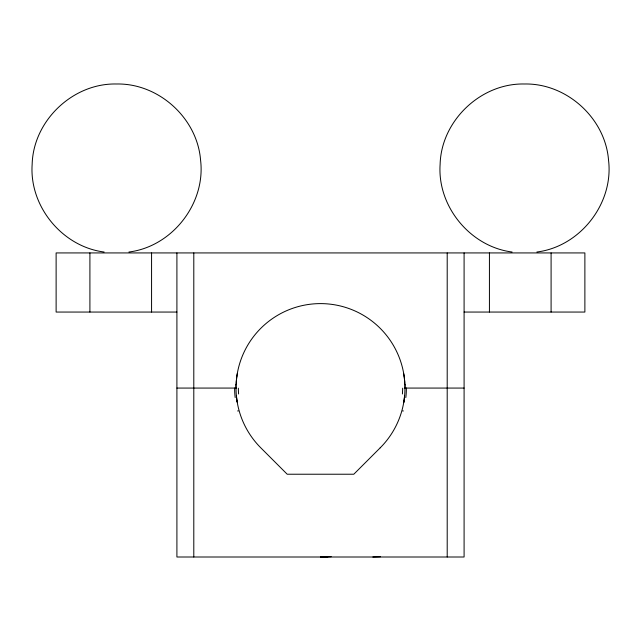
<?xml version="1.0" encoding="UTF-8"?>
<svg xmlns="http://www.w3.org/2000/svg" width="641" height="641" viewBox="0 0 641 641"><rect width="100%" height="100%" fill="white"/><g stroke="black" fill="none" stroke-linecap="round" stroke-linejoin="round"><path stroke-width="0.96" d="M236.152 383.614L236.088 385.113L235.567 385.113M236.217 382.573L236.833 376.515M404.607 395.874L403.806 402.003M236.866 376.283L237.29 373.575M403.974 400.97L403.854 401.747M128.913 252.017C172.213 246.617 205.857 203.501 200.577 160.186C197.34 118.168 158.648 83.098 116.518 83.995C72.89 82.985 33.276 120.692 32.154 164.32C29.182 206.354 62.313 246.721 104.122 252.017M536.878 252.017C580.177 246.617 613.83 203.501 608.541 160.186C605.312 118.168 566.612 83.098 524.482 83.995C480.854 82.985 441.248 120.692 440.119 164.32C437.154 206.354 470.286 246.721 512.087 252.017M380.578 556.733L372.846 557.005M328 556.749L320.5 557.005L331.221 556.708M176.908 312.055L56.12 312.055L56.12 252.931L584.88 252.931L584.88 312.055L464.092 312.055M405.433 385.113L404.912 385.113L404.848 383.614M176.908 388.069L236.032 388.069M404.968 388.069L464.092 388.069M237.282 402.516L236.393 395.874M403.742 373.743L404.134 376.283M404.167 376.515L404.783 382.573M551.092 252.931L551.092 312.055M489.428 252.931L489.428 312.055M464.092 252.931L464.092 557.005L176.908 557.005L176.908 252.931M447.202 252.931L447.202 557.005M193.798 252.931L193.798 557.005M151.572 252.931L151.572 312.055M89.908 252.931L89.908 312.055M406.37 387.989A27.291 10.072 -90 0 1 405.817 397.564M235.183 397.564A27.291 10.072 90 0 1 234.63 387.989M402.668 388.182A27.731 6.634 -88.7 0 1 402.412 393.991M404.054 400.777A8.325 0.449 -83.8 0 1 403.95 401.45M238.588 393.991A27.731 6.634 88.7 0 1 238.332 388.182M237.05 401.45A8.325 0.449 83.8 0 1 236.946 400.777M404.014 401.474A7.828 0.425 -83.9 0 1 403.838 402.436M404.679 388.254A34.366 2.476 -83.1 0 1 405.088 386.651M403.013 410.544A34.366 0.473 -89.7 0 1 403.013 411.29M235.912 386.651A34.366 2.476 83.1 0 1 236.321 388.254M237.987 411.29A34.366 0.473 89.7 0 1 237.987 410.544M380.225 447.803L353.8 474.228L287.2 474.228L260.775 447.803A84.468 84.468 0 0 1 260.775 328.344A84.468 84.468 0 0 1 380.225 328.344A84.468 84.468 0 0 1 380.225 447.803"/></g></svg>
